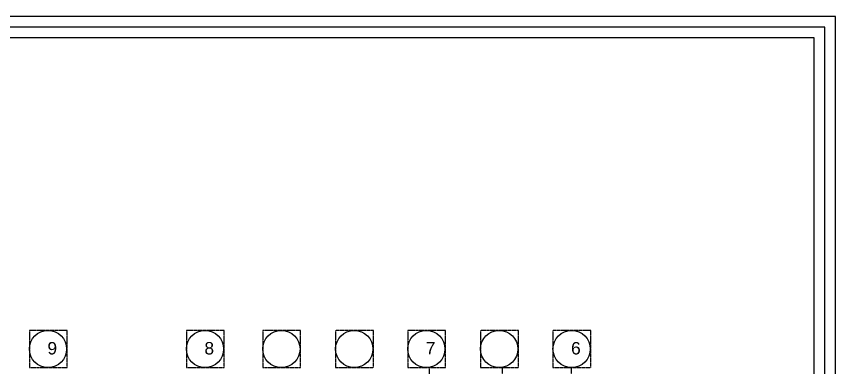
# Model space of a CAD drawing. Header units: inches. Extents: x 751443 to 884462, y -58136 to 349881.
# Drawn here: x 851735 to 874796, y 236822 to 246716 of the extents above; entities that cross this region are included whole.
import ezdxf

# ---------------------------------------------------------------- set-up
doc = ezdxf.new("R2010")
doc.units = ezdxf.units.IN
doc.header["$MEASUREMENT"] = 0
doc.linetypes.add('CENTER', pattern=[50.8, 31.75, -6.35, 6.35, -6.35])
doc.layers.add('AXES', color=8, linetype='CENTER')
doc.layers.add('WALL', color=8, linetype='Continuous')
doc.styles.get("Standard").update_dxf_attribs({"font": 'arial.ttf'})

msp = doc.modelspace()

# ---------------------------------------------------------------- linework, layer by layer
at = {"layer": 'AXES', "linetype": 'CENTER', "ltscale": 0.03}
for p, q in [((863365.5, 217403.7), (863365.5, 236822.5)), ((865415.5, 217956.3), (865415.5, 236822.5)), ((867365.5, 217956.3), (867365.5, 236822.5))]:
    msp.add_line(p, q, dxfattribs=at)
at = {"layer": 'AXES'}
for points in [[(852100.1, 237872.5), (852100.1, 236822.5), (853165.1, 236822.5), (853165.1, 237872.5)], [(856520.1, 237872.5), (856520.1, 236822.5), (857585.1, 236822.5), (857585.1, 237872.5)], [(858670.1, 237872.5), (858670.1, 236822.5), (859735.1, 236822.5), (859735.1, 237872.5)], [(860720.1, 237872.5), (860720.1, 236822.5), (861785.1, 236822.5), (861785.1, 237872.5)], [(862750.1, 237872.5), (862750.1, 236822.5), (863815.1, 236822.5), (863815.1, 237872.5)], [(864800.1, 237872.5), (864800.1, 236822.5), (865865.1, 236822.5), (865865.1, 237872.5)], [(866840.5, 237872.5), (866840.5, 236822.5), (867905.5, 236822.5), (867905.5, 237872.5)]]:
    msp.add_lwpolyline(points, close=True, dxfattribs=at)
at = {"layer": 'AXES', "linetype": 'Continuous'}
for centre in [(852625.1, 237347.5), (857045.1, 237347.5), (859195.1, 237347.5), (861245.1, 237347.5), (863275.1, 237347.5), (865325.1, 237347.5), (867365.5, 237347.5)]:
    msp.add_circle(centre, 525, dxfattribs=at)
at = {"layer": 'WALL'}
for points in [[(777796, 160716.4), (874796, 160716.4), (874796, 246716.4), (777796, 246716.4)], [(778096, 161016.4), (874496, 161016.4), (874496, 246416.4), (778096, 246416.4)], [(778396, 161316.4), (874196, 161316.4), (874196, 246116.4), (778396, 246116.4)]]:
    msp.add_lwpolyline(points, close=True, dxfattribs=at)

# ---------------------------------------------------------------- texts
at = {"layer": 'AXES'}
for s, p in [('9', (852608.6, 237193.4)), ('8', (857028.6, 237193.4)), ('7', (863258.6, 237193.4)), ('6', (867348.9, 237193.4))]:
    msp.add_text(s, height=350, dxfattribs=at).set_placement(p)

doc.saveas('drawing.dxf')
